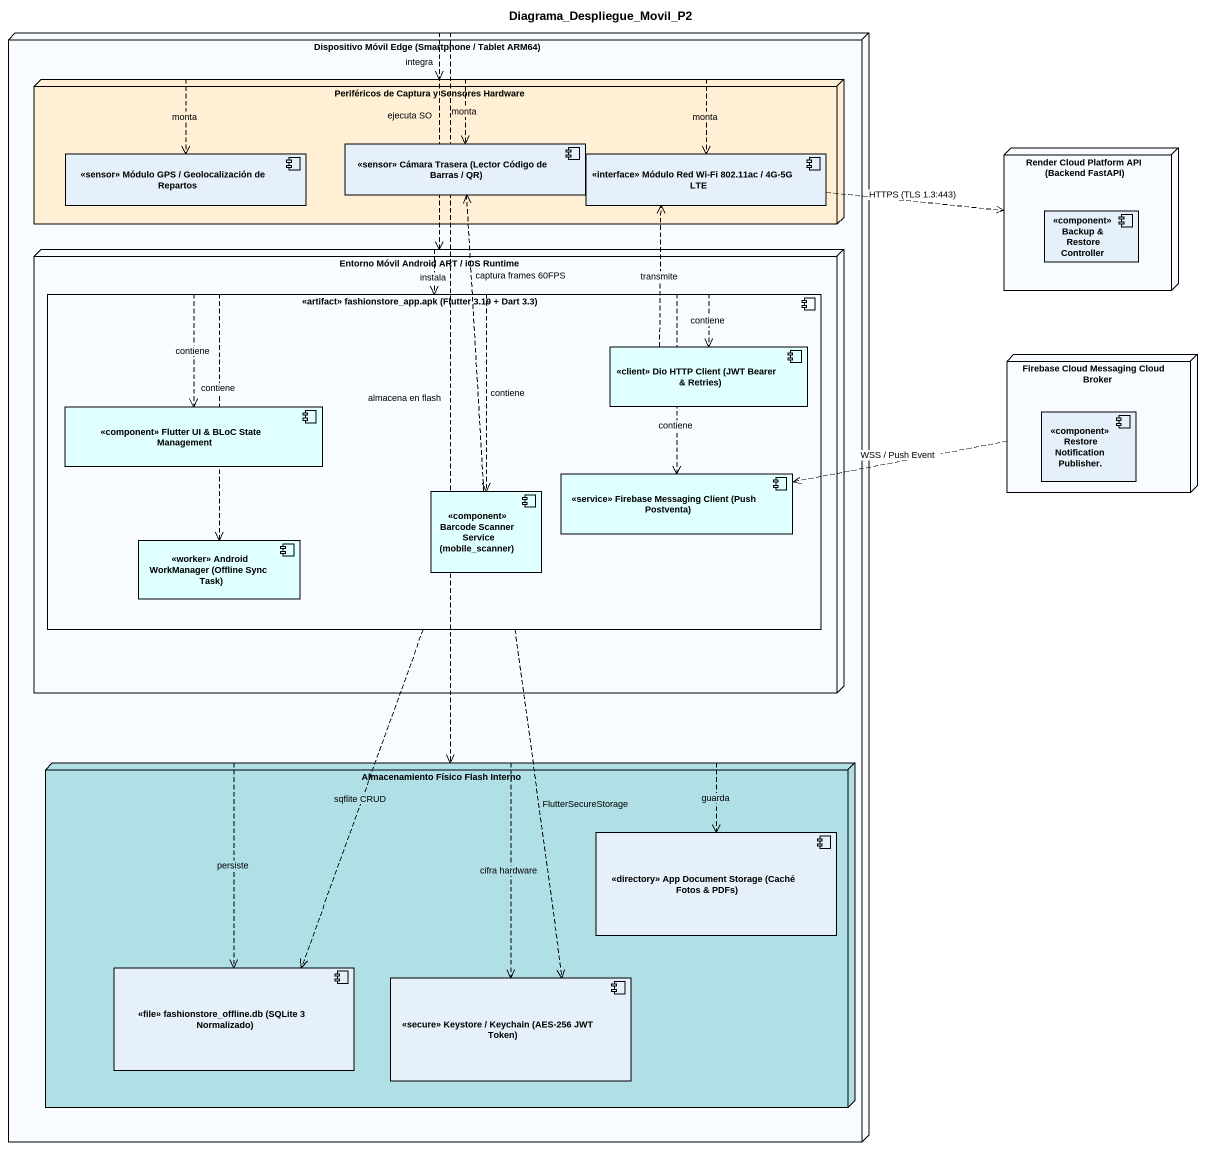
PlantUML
@startuml
title Diagrama_Despliegue_Movil_P2
node "Dispositivo Móvil Edge (Smartphone / Tablet ARM64)" as Dispositivo_Móvil_Edge {
  node "Periféricos de Captura y Sensores Hardware" as Periféricos_de_Captura_y #FFEFD5 {
    component "<<sensor>> Módulo GPS / Geolocalización de Repartos" as sensor_Módulo_GPS
    component "<<sensor>> Cámara Trasera (Lector Código de Barras / QR)" as sensor_Cámara_Trasera
    component "<<interface>> Módulo Red Wi-Fi 802.11ac / 4G-5G LTE" as interface_Módulo_Red_Wi_Fi
  }
  node "Entorno Móvil Android ART / iOS Runtime" as Entorno_Móvil_Android_ART {
    component "<<artifact>> fashionstore_app.apk (Flutter 3.19 + Dart 3.3)" as artifact_fashionstore_app {
      component "<<client>> Dio HTTP Client (JWT Bearer & Retries)" as client_Dio_HTTP_Client_JWT #E0FFFF
      component "<<component>> Flutter UI & BLoC State Management" as component_Flutter_UI_BLoC #E0FFFF
      component "<<service>> Firebase Messaging Client (Push Postventa)" as service_Firebase_Messaging #E0FFFF
      component "<<component>> Barcode Scanner Service (mobile_scanner)" as component_Barcode_Scanner #E0FFFF
      component "<<worker>> Android WorkManager (Offline Sync Task)" as worker_Android_WorkManager #E0FFFF
    }
  }
  node "Almacenamiento Físico Flash Interno" as Almacenamiento_Físico_Flash #B0E0E6 {
    component "<<directory>> App Document Storage (Caché Fotos & PDFs)" as directory_App_Document
    component "<<file>> fashionstore_offline.db (SQLite 3 Normalizado)" as file_fashionstore_offline
    component "<<secure>> Keystore / Keychain (AES-256 JWT Token)" as secure_Keystore_Keychain
  }
}
node "Render Cloud Platform API (Backend FastAPI)" as Render_Cloud_Platform_API {
  component "<<component>> Backup & Restore Controller" as component_Backup_Restore
}
node "Firebase Cloud Messaging Cloud Broker" as Firebase_Cloud_Messaging {
  component "<<component>> Restore Notification Publisher." as component_Restore
}
Dispositivo_Móvil_Edge .up.> Periféricos_de_Captura_y : integra
Dispositivo_Móvil_Edge .up.> Entorno_Móvil_Android_ART : ejecuta SO
Dispositivo_Móvil_Edge ..> Almacenamiento_Físico_Flash : almacena en flash
Periféricos_de_Captura_y .left.> sensor_Módulo_GPS : monta
Periféricos_de_Captura_y ..> sensor_Cámara_Trasera : monta
Periféricos_de_Captura_y .right.> interface_Módulo_Red_Wi_Fi : monta
interface_Módulo_Red_Wi_Fi .right.> Render_Cloud_Platform_API : HTTPS (TLS 1.3:443)
Entorno_Móvil_Android_ART .up.> artifact_fashionstore_app : instala
artifact_fashionstore_app .right.> client_Dio_HTTP_Client_JWT : contiene
artifact_fashionstore_app .left.> component_Flutter_UI_BLoC : contiene
artifact_fashionstore_app .right.> service_Firebase_Messaging : contiene
artifact_fashionstore_app ..> component_Barcode_Scanner : contiene
artifact_fashionstore_app .left.> worker_Android_WorkManager : contiene
artifact_fashionstore_app ..> file_fashionstore_offline : sqflite CRUD
artifact_fashionstore_app ..> secure_Keystore_Keychain : FlutterSecureStorage
client_Dio_HTTP_Client_JWT .up.> interface_Módulo_Red_Wi_Fi : transmite
Firebase_Cloud_Messaging .left.> service_Firebase_Messaging : WSS / Push Event
component_Barcode_Scanner .up.> sensor_Cámara_Trasera : captura frames 60FPS
Almacenamiento_Físico_Flash .right.> directory_App_Document : guarda
Almacenamiento_Físico_Flash .left.> file_fashionstore_offline : persiste
Almacenamiento_Físico_Flash ..> secure_Keystore_Keychain : cifra hardware
@enduml
